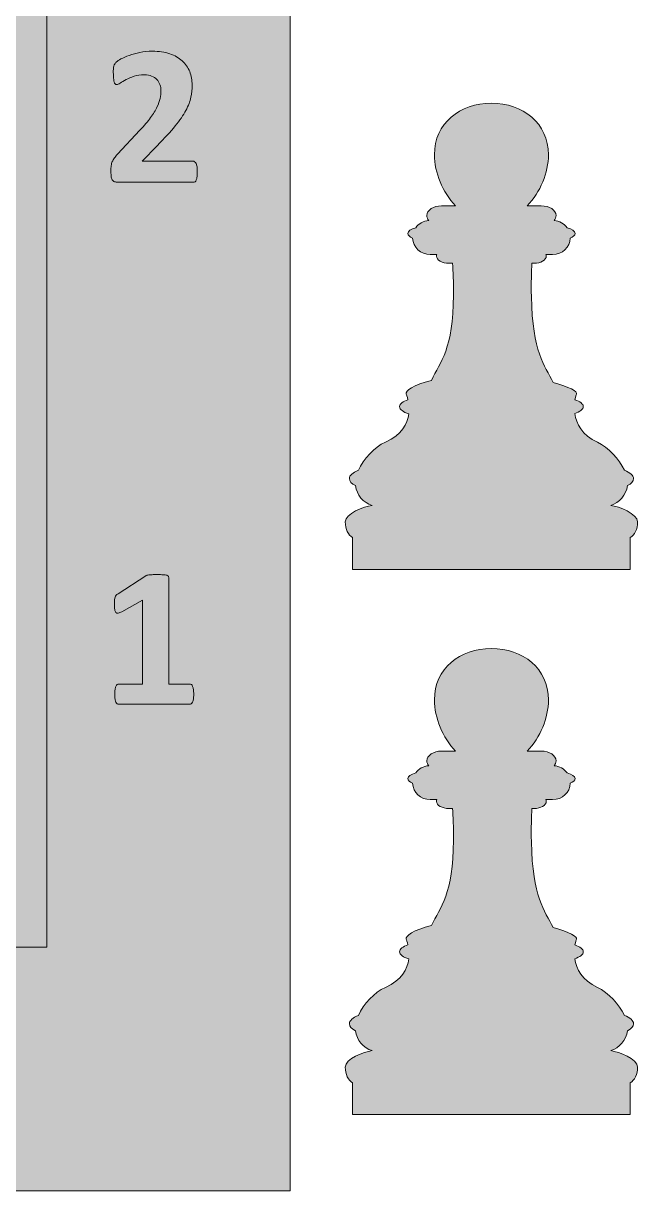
# Model space of a CAD drawing. Header units: inches. Extents: x 492 to 1331, y -1203 to -612.
# Drawn here: x 1050.2 to 1126.4, y -1202.9 to -1058 of the extents above; entities that cross this region are included whole.
import ezdxf

# ---------------------------------------------------------------- set-up
doc = ezdxf.new("R2010")
doc.units = ezdxf.units.IN
doc.header["$MEASUREMENT"] = 0
doc.layers.add('Layer 1', color=7, linetype='Continuous')

# ---------------------------------------------------------------- blocks, each defined once
blk = doc.blocks.new('block 4')
at = {"layer": 'Layer 1', "lineweight": 0}
for points, knots in [([(1071.77, -1076.44), (1071.77, -1076.68), (1071.76, -1076.89), (1071.74, -1077.05), (1071.72, -1077.22), (1071.69, -1077.36), (1071.65, -1077.47), (1071.61, -1077.58), (1071.55, -1077.65), (1071.49, -1077.7), (1071.42, -1077.74), (1071.35, -1077.76), (1071.27, -1077.76), (1071.27, -1077.76), (1062.07, -1077.76), (1062.07, -1077.76), (1061.89, -1077.76), (1061.74, -1077.75), (1061.61, -1077.72), (1061.47, -1077.68), (1061.37, -1077.62), (1061.28, -1077.52), (1061.2, -1077.43), (1061.14, -1077.29), (1061.1, -1077.11), (1061.07, -1076.93), (1061.05, -1076.69), (1061.05, -1076.41), (1061.05, -1076.13), (1061.06, -1075.9), (1061.09, -1075.71), (1061.11, -1075.51), (1061.16, -1075.34), (1061.22, -1075.19), (1061.29, -1075.04), (1061.37, -1074.89), (1061.48, -1074.74), (1061.58, -1074.6), (1061.71, -1074.44), (1061.88, -1074.27), (1061.88, -1074.27), (1064.64, -1071.3), (1064.64, -1071.3), (1065.2, -1070.73), (1065.64, -1070.2), (1065.98, -1069.73), (1066.32, -1069.25), (1066.58, -1068.82), (1066.77, -1068.43), (1066.96, -1068.04), (1067.09, -1067.68), (1067.16, -1067.35), (1067.23, -1067.02), (1067.26, -1066.71), (1067.26, -1066.41), (1067.26, -1066.14), (1067.22, -1065.88), (1067.13, -1065.64), (1067.05, -1065.4), (1066.92, -1065.18), (1066.75, -1065), (1066.58, -1064.82), (1066.37, -1064.68), (1066.11, -1064.58), (1065.86, -1064.47), (1065.56, -1064.42), (1065.21, -1064.42), (1064.73, -1064.42), (1064.3, -1064.48), (1063.92, -1064.61), (1063.55, -1064.73), (1063.22, -1064.87), (1062.93, -1065.02), (1062.65, -1065.17), (1062.41, -1065.31), (1062.22, -1065.44), (1062.03, -1065.57), (1061.89, -1065.63), (1061.78, -1065.63), (1061.7, -1065.63), (1061.64, -1065.61), (1061.59, -1065.56), (1061.53, -1065.51), (1061.49, -1065.43), (1061.46, -1065.31), (1061.42, -1065.2), (1061.4, -1065.04), (1061.38, -1064.85), (1061.36, -1064.66), (1061.35, -1064.42), (1061.35, -1064.14), (1061.35, -1063.95), (1061.35, -1063.79), (1061.36, -1063.66), (1061.38, -1063.54), (1061.39, -1063.42), (1061.42, -1063.33), (1061.44, -1063.23), (1061.48, -1063.15), (1061.52, -1063.08), (1061.56, -1063.01), (1061.63, -1062.93), (1061.73, -1062.83), (1061.84, -1062.73), (1062.03, -1062.6), (1062.3, -1062.45), (1062.58, -1062.3), (1062.92, -1062.15), (1063.32, -1062.01), (1063.73, -1061.86), (1064.17, -1061.74), (1064.66, -1061.64), (1065.14, -1061.54), (1065.65, -1061.49), (1066.18, -1061.49), (1067.01, -1061.49), (1067.73, -1061.6), (1068.36, -1061.81), (1068.98, -1062.02), (1069.49, -1062.31), (1069.91, -1062.69), (1070.32, -1063.06), (1070.63, -1063.51), (1070.83, -1064.02), (1071.03, -1064.54), (1071.13, -1065.09), (1071.13, -1065.68), (1071.13, -1066.2), (1071.08, -1066.71), (1070.98, -1067.21), (1070.88, -1067.72), (1070.68, -1068.26), (1070.36, -1068.84), (1070.05, -1069.42), (1069.61, -1070.06), (1069.04, -1070.77), (1068.47, -1071.47), (1067.72, -1072.29), (1066.78, -1073.22), (1066.78, -1073.22), (1064.92, -1075.13), (1064.92, -1075.13), (1064.92, -1075.13), (1071.22, -1075.13), (1071.22, -1075.13), (1071.3, -1075.13), (1071.37, -1075.16), (1071.44, -1075.21), (1071.51, -1075.26), (1071.57, -1075.33), (1071.62, -1075.44), (1071.67, -1075.54), (1071.71, -1075.67), (1071.74, -1075.84), (1071.76, -1076.01), (1071.77, -1076.21), (1071.77, -1076.44)], [0, 0, 0, 0, 1, 1, 1, 2, 2, 2, 3, 3, 3, 4, 4, 4, 5, 5, 5, 6, 6, 6, 7, 7, 7, 8, 8, 8, 9, 9, 9, 10, 10, 10, 11, 11, 11, 12, 12, 12, 13, 13, 13, 14, 14, 14, 15, 15, 15, 16, 16, 16, 17, 17, 17, 18, 18, 18, 19, 19, 19, 20, 20, 20, 21, 21, 21, 22, 22, 22, 23, 23, 23, 24, 24, 24, 25, 25, 25, 26, 26, 26, 27, 27, 27, 28, 28, 28, 29, 29, 29, 30, 30, 30, 31, 31, 31, 32, 32, 32, 33, 33, 33, 34, 34, 34, 35, 35, 35, 36, 36, 36, 37, 37, 37, 38, 38, 38, 39, 39, 39, 40, 40, 40, 41, 41, 41, 42, 42, 42, 43, 43, 43, 44, 44, 44, 45, 45, 45, 46, 46, 46, 47, 47, 47, 48, 48, 48, 49, 49, 49, 50, 50, 50, 51, 51, 51, 52, 52, 52, 52]), ([(1071.33, -1141.31), (1071.33, -1141.54), (1071.32, -1141.74), (1071.29, -1141.9), (1071.27, -1142.06), (1071.23, -1142.19), (1071.19, -1142.28), (1071.14, -1142.38), (1071.09, -1142.44), (1071.03, -1142.49), (1070.97, -1142.53), (1070.91, -1142.55), (1070.83, -1142.55), (1070.83, -1142.55), (1062.01, -1142.55), (1062.01, -1142.55), (1061.95, -1142.55), (1061.88, -1142.53), (1061.83, -1142.49), (1061.77, -1142.44), (1061.72, -1142.38), (1061.67, -1142.28), (1061.63, -1142.19), (1061.59, -1142.06), (1061.57, -1141.9), (1061.54, -1141.74), (1061.53, -1141.54), (1061.53, -1141.31), (1061.53, -1141.07), (1061.54, -1140.87), (1061.56, -1140.71), (1061.58, -1140.55), (1061.62, -1140.42), (1061.66, -1140.32), (1061.71, -1140.22), (1061.76, -1140.15), (1061.81, -1140.11), (1061.87, -1140.06), (1061.94, -1140.04), (1062.01, -1140.04), (1062.01, -1140.04), (1064.99, -1140.04), (1064.99, -1140.04), (1064.99, -1140.04), (1064.99, -1129.64), (1064.99, -1129.64), (1064.99, -1129.64), (1062.42, -1131.06), (1062.42, -1131.06), (1062.23, -1131.15), (1062.08, -1131.2), (1061.96, -1131.23), (1061.84, -1131.25), (1061.74, -1131.22), (1061.67, -1131.15), (1061.6, -1131.08), (1061.56, -1130.96), (1061.53, -1130.79), (1061.51, -1130.61), (1061.49, -1130.37), (1061.49, -1130.06), (1061.49, -1129.86), (1061.5, -1129.7), (1061.51, -1129.57), (1061.51, -1129.44), (1061.53, -1129.33), (1061.57, -1129.24), (1061.6, -1129.15), (1061.65, -1129.08), (1061.7, -1129.02), (1061.76, -1128.96), (1061.84, -1128.9), (1061.94, -1128.83), (1061.94, -1128.83), (1065.37, -1126.61), (1065.37, -1126.61), (1065.41, -1126.58), (1065.47, -1126.55), (1065.53, -1126.53), (1065.59, -1126.51), (1065.67, -1126.49), (1065.77, -1126.48), (1065.87, -1126.47), (1066, -1126.46), (1066.16, -1126.46), (1066.32, -1126.45), (1066.53, -1126.45), (1066.78, -1126.45), (1067.09, -1126.45), (1067.35, -1126.46), (1067.54, -1126.47), (1067.73, -1126.48), (1067.88, -1126.5), (1067.98, -1126.53), (1068.08, -1126.56), (1068.14, -1126.6), (1068.18, -1126.65), (1068.21, -1126.7), (1068.23, -1126.76), (1068.23, -1126.83), (1068.23, -1126.83), (1068.23, -1140.04), (1068.23, -1140.04), (1068.23, -1140.04), (1070.83, -1140.04), (1070.83, -1140.04), (1070.91, -1140.04), (1070.98, -1140.06), (1071.04, -1140.11), (1071.1, -1140.15), (1071.15, -1140.22), (1071.2, -1140.32), (1071.24, -1140.42), (1071.28, -1140.55), (1071.3, -1140.71), (1071.32, -1140.87), (1071.33, -1141.07), (1071.33, -1141.31)], [0, 0, 0, 0, 1, 1, 1, 2, 2, 2, 3, 3, 3, 4, 4, 4, 5, 5, 5, 6, 6, 6, 7, 7, 7, 8, 8, 8, 9, 9, 9, 10, 10, 10, 11, 11, 11, 12, 12, 12, 13, 13, 13, 14, 14, 14, 15, 15, 15, 16, 16, 16, 17, 17, 17, 18, 18, 18, 19, 19, 19, 20, 20, 20, 21, 21, 21, 22, 22, 22, 23, 23, 23, 24, 24, 24, 25, 25, 25, 26, 26, 26, 27, 27, 27, 28, 28, 28, 29, 29, 29, 30, 30, 30, 31, 31, 31, 32, 32, 32, 33, 33, 33, 34, 34, 34, 35, 35, 35, 36, 36, 36, 37, 37, 37, 38, 38, 38, 39, 39, 39, 39])]:
    blk.add_open_spline(points, degree=3, knots=knots, dxfattribs=at)

msp = doc.modelspace()

# ---------------------------------------------------------------- hatches: boundary and pattern name
at = {"layer": 'Layer 1'}
h = msp.add_hatch(color=250, dxfattribs=at)
h.dxf.hatch_style = 2
h.paths.add_polyline_path([(1083.3, -1202.91), (492.4, -1202.91), (492.4, -612.01), (1083.3, -612.01)])
h = msp.add_hatch(color=7, dxfattribs=at)
h.dxf.hatch_style = 2
edge = h.paths.add_edge_path()
edge.add_spline(control_points=[(1126.44, -1119.92), (1126.44, -1118.88), (1124.12, -1118.01), (1123.1, -1117.86), (1124.19, -1117.53), (1125.02, -1116.57), (1125.17, -1115.41), (1125.65, -1115.16), (1125.93, -1114.86), (1125.93, -1114.54), (1125.93, -1114.14), (1125.51, -1113.78), (1124.8, -1113.5), (1124.16, -1112.12), (1122.81, -1110.68), (1121.46, -1110.02), (1119.52, -1109.14), (1118.82, -1107.71), (1118.64, -1106.46), (1119.28, -1106.25), (1119.69, -1105.94), (1119.69, -1105.6), (1119.69, -1105.27), (1119.29, -1104.96), (1118.66, -1104.75), (1118.73, -1104.37), (1118.82, -1104.11), (1118.86, -1104.04), (1119.03, -1103.76), (1117.95, -1103.13), (1115.94, -1102.59), (1114.91, -1100.46), (1113.38, -1098.87), (1113.25, -1091.94), (1113.22, -1090.19), (1113.25, -1088.84), (1113.32, -1087.81), (1113.32, -1087.81), (1113.55, -1087.81), (1113.55, -1087.81), (1114.41, -1087.81), (1115.1, -1087.42), (1115.1, -1086.93), (1115.1, -1086.86), (1115.09, -1086.79), (1115.06, -1086.72), (1115.06, -1086.72), (1115.89, -1086.72), (1115.89, -1086.72), (1117.08, -1086.72), (1118.04, -1085.81), (1118.08, -1084.68), (1118.44, -1084.53), (1118.67, -1084.33), (1118.67, -1084.11), (1118.67, -1083.82), (1118.28, -1083.56), (1117.69, -1083.4), (1117.33, -1082.9), (1116.74, -1082.55), (1116.06, -1082.5), (1116.22, -1082.32), (1116.31, -1082.12), (1116.31, -1081.89), (1116.31, -1081.22), (1115.49, -1080.68), (1114.48, -1080.68), (1114.48, -1080.68), (1112.74, -1080.68), (1112.74, -1080.68), (1114.35, -1078.99), (1115.37, -1076.56), (1115.37, -1074.34), (1115.37, -1070.43), (1112.2, -1067.95), (1108.29, -1067.95), (1104.38, -1067.95), (1101.21, -1070.43), (1101.21, -1074.34), (1101.21, -1076.56), (1102.23, -1078.99), (1103.84, -1080.68), (1103.84, -1080.68), (1102.1, -1080.68), (1102.1, -1080.68), (1101.09, -1080.68), (1100.27, -1081.22), (1100.27, -1081.89), (1100.27, -1082.12), (1100.36, -1082.32), (1100.52, -1082.5), (1099.84, -1082.55), (1099.25, -1082.9), (1098.89, -1083.4), (1098.3, -1083.56), (1097.91, -1083.82), (1097.91, -1084.11), (1097.91, -1084.33), (1098.14, -1084.53), (1098.5, -1084.68), (1098.54, -1085.81), (1099.5, -1086.72), (1100.69, -1086.72), (1100.69, -1086.72), (1101.52, -1086.72), (1101.52, -1086.72), (1101.49, -1086.79), (1101.47, -1086.86), (1101.47, -1086.93), (1101.47, -1087.42), (1102.17, -1087.81), (1103.03, -1087.81), (1103.03, -1087.81), (1103.45, -1087.81), (1103.45, -1087.81), (1103.54, -1088.81), (1103.59, -1090.11), (1103.58, -1091.78), (1103.55, -1098.43), (1101.96, -1100.07), (1100.83, -1102.34), (1098.62, -1102.9), (1097.52, -1103.64), (1097.72, -1104.04), (1097.75, -1104.11), (1097.85, -1104.37), (1097.93, -1104.75), (1097.29, -1104.96), (1096.89, -1105.26), (1096.89, -1105.6), (1096.89, -1105.96), (1097.33, -1106.28), (1098.03, -1106.49), (1097.87, -1107.71), (1097.18, -1109.11), (1095.12, -1110.02), (1093.76, -1110.61), (1092.41, -1112.1), (1091.77, -1113.5), (1091.07, -1113.78), (1090.65, -1114.14), (1090.65, -1114.54), (1090.65, -1114.86), (1090.93, -1115.16), (1091.41, -1115.41), (1091.56, -1116.57), (1092.39, -1117.53), (1093.48, -1117.86), (1092.46, -1118.01), (1090.14, -1118.88), (1090.14, -1119.92), (1090.14, -1120.8), (1090.52, -1121.55), (1091.05, -1121.86), (1091.05, -1121.86), (1091.05, -1125.8), (1091.05, -1125.8), (1091.05, -1125.8), (1125.53, -1125.8), (1125.53, -1125.8), (1125.53, -1125.8), (1125.53, -1121.86), (1125.53, -1121.86), (1126.06, -1121.55), (1126.44, -1120.8), (1126.44, -1119.92)], knot_values=[0, 0, 0, 0, 1, 1, 1, 2, 2, 2, 3, 3, 3, 4, 4, 4, 5, 5, 5, 6, 6, 6, 7, 7, 7, 8, 8, 8, 9, 9, 9, 10, 10, 10, 11, 11, 11, 12, 12, 12, 13, 13, 13, 14, 14, 14, 15, 15, 15, 16, 16, 16, 17, 17, 17, 18, 18, 18, 19, 19, 19, 20, 20, 20, 21, 21, 21, 22, 22, 22, 23, 23, 23, 24, 24, 24, 25, 25, 25, 26, 26, 26, 27, 27, 27, 28, 28, 28, 29, 29, 29, 30, 30, 30, 31, 31, 31, 32, 32, 32, 33, 33, 33, 34, 34, 34, 35, 35, 35, 36, 36, 36, 37, 37, 37, 38, 38, 38, 39, 39, 39, 40, 40, 40, 41, 41, 41, 42, 42, 42, 43, 43, 43, 44, 44, 44, 45, 45, 45, 46, 46, 46, 47, 47, 47, 48, 48, 48, 49, 49, 49, 50, 50, 50, 51, 51, 51, 52, 52, 52, 53, 53, 53, 54, 54, 54, 55, 55, 55, 55], degree=3, periodic=1)
h = msp.add_hatch(color=7, dxfattribs=at)
h.dxf.hatch_style = 2
edge = h.paths.add_edge_path()
edge.add_spline(control_points=[(1126.44, -1187.59), (1126.44, -1186.54), (1124.12, -1185.68), (1123.1, -1185.53), (1124.19, -1185.19), (1125.02, -1184.24), (1125.17, -1183.08), (1125.65, -1182.82), (1125.93, -1182.52), (1125.93, -1182.2), (1125.93, -1181.81), (1125.51, -1181.44), (1124.8, -1181.16), (1124.16, -1179.79), (1122.81, -1178.34), (1121.46, -1177.68), (1119.51, -1176.8), (1118.82, -1175.37), (1118.64, -1174.13), (1119.28, -1173.91), (1119.69, -1173.61), (1119.69, -1173.27), (1119.69, -1172.93), (1119.29, -1172.63), (1118.66, -1172.42), (1118.73, -1172.03), (1118.82, -1171.77), (1118.86, -1171.7), (1119.03, -1171.42), (1117.95, -1170.8), (1115.94, -1170.25), (1114.91, -1168.13), (1113.38, -1166.54), (1113.25, -1159.61), (1113.22, -1157.86), (1113.25, -1156.51), (1113.32, -1155.48), (1113.32, -1155.48), (1113.55, -1155.48), (1113.55, -1155.48), (1114.41, -1155.48), (1115.1, -1155.08), (1115.1, -1154.6), (1115.1, -1154.52), (1115.09, -1154.45), (1115.06, -1154.38), (1115.06, -1154.38), (1115.89, -1154.38), (1115.89, -1154.38), (1117.08, -1154.38), (1118.04, -1153.48), (1118.08, -1152.35), (1118.44, -1152.19), (1118.67, -1151.99), (1118.67, -1151.77), (1118.67, -1151.48), (1118.28, -1151.23), (1117.69, -1151.07), (1117.33, -1150.56), (1116.73, -1150.22), (1116.06, -1150.17), (1116.22, -1149.99), (1116.31, -1149.78), (1116.31, -1149.56), (1116.31, -1148.89), (1115.49, -1148.35), (1114.48, -1148.35), (1114.48, -1148.35), (1112.74, -1148.35), (1112.74, -1148.35), (1114.35, -1146.66), (1115.37, -1144.23), (1115.37, -1142), (1115.37, -1138.09), (1112.2, -1135.62), (1108.29, -1135.62), (1104.38, -1135.62), (1101.21, -1138.09), (1101.21, -1142), (1101.21, -1144.23), (1102.23, -1146.66), (1103.83, -1148.35), (1103.83, -1148.35), (1102.1, -1148.35), (1102.1, -1148.35), (1101.09, -1148.35), (1100.27, -1148.89), (1100.27, -1149.56), (1100.27, -1149.78), (1100.36, -1149.99), (1100.52, -1150.17), (1099.84, -1150.22), (1099.25, -1150.56), (1098.89, -1151.07), (1098.3, -1151.23), (1097.91, -1151.48), (1097.91, -1151.77), (1097.91, -1151.99), (1098.14, -1152.19), (1098.5, -1152.35), (1098.54, -1153.48), (1099.5, -1154.38), (1100.69, -1154.38), (1100.69, -1154.38), (1101.52, -1154.38), (1101.52, -1154.38), (1101.49, -1154.45), (1101.47, -1154.52), (1101.47, -1154.6), (1101.47, -1155.08), (1102.17, -1155.48), (1103.03, -1155.48), (1103.03, -1155.48), (1103.45, -1155.48), (1103.45, -1155.48), (1103.54, -1156.48), (1103.59, -1157.77), (1103.58, -1159.44), (1103.55, -1166.09), (1101.96, -1167.74), (1100.83, -1170), (1098.62, -1170.56), (1097.52, -1171.31), (1097.72, -1171.7), (1097.75, -1171.77), (1097.85, -1172.03), (1097.93, -1172.41), (1097.29, -1172.62), (1096.89, -1172.93), (1096.89, -1173.27), (1096.89, -1173.62), (1097.33, -1173.94), (1098.03, -1174.15), (1097.87, -1175.37), (1097.18, -1176.78), (1095.12, -1177.68), (1093.76, -1178.28), (1092.41, -1179.76), (1091.77, -1181.16), (1091.07, -1181.45), (1090.65, -1181.81), (1090.65, -1182.2), (1090.65, -1182.52), (1090.93, -1182.82), (1091.41, -1183.08), (1091.56, -1184.24), (1092.39, -1185.19), (1093.48, -1185.53), (1092.46, -1185.68), (1090.14, -1186.54), (1090.14, -1187.59), (1090.14, -1188.47), (1090.52, -1189.22), (1091.05, -1189.52), (1091.05, -1189.52), (1091.05, -1193.46), (1091.05, -1193.46), (1091.05, -1193.46), (1125.53, -1193.46), (1125.53, -1193.46), (1125.53, -1193.46), (1125.53, -1189.52), (1125.53, -1189.52), (1126.06, -1189.22), (1126.44, -1188.47), (1126.44, -1187.59)], knot_values=[0, 0, 0, 0, 1, 1, 1, 2, 2, 2, 3, 3, 3, 4, 4, 4, 5, 5, 5, 6, 6, 6, 7, 7, 7, 8, 8, 8, 9, 9, 9, 10, 10, 10, 11, 11, 11, 12, 12, 12, 13, 13, 13, 14, 14, 14, 15, 15, 15, 16, 16, 16, 17, 17, 17, 18, 18, 18, 19, 19, 19, 20, 20, 20, 21, 21, 21, 22, 22, 22, 23, 23, 23, 24, 24, 24, 25, 25, 25, 26, 26, 26, 27, 27, 27, 28, 28, 28, 29, 29, 29, 30, 30, 30, 31, 31, 31, 32, 32, 32, 33, 33, 33, 34, 34, 34, 35, 35, 35, 36, 36, 36, 37, 37, 37, 38, 38, 38, 39, 39, 39, 40, 40, 40, 41, 41, 41, 42, 42, 42, 43, 43, 43, 44, 44, 44, 45, 45, 45, 46, 46, 46, 47, 47, 47, 48, 48, 48, 49, 49, 49, 50, 50, 50, 51, 51, 51, 52, 52, 52, 53, 53, 53, 54, 54, 54, 55, 55, 55, 55], degree=3, periodic=1)

# ---------------------------------------------------------------- linework, layer by layer
at = {"layer": 'Layer 1', "lineweight": 0}
for points in [[(1083.3, -1202.91), (492.4, -1202.91), (492.4, -612.01), (1083.3, -612.01), (1083.3, -1202.91)], [(1053.09, -1172.7), (522.61, -1172.7), (522.61, -642.21), (1053.09, -642.21), (1053.09, -1172.7)]]:
    msp.add_lwpolyline(points, dxfattribs=at)
for points in [[(1126.44, -1119.92), (1126.44, -1118.88), (1124.12, -1118.01), (1123.1, -1117.86), (1124.19, -1117.53), (1125.02, -1116.57), (1125.17, -1115.41), (1125.65, -1115.16), (1125.93, -1114.86), (1125.93, -1114.54), (1125.93, -1114.14), (1125.51, -1113.78), (1124.8, -1113.5), (1124.16, -1112.12), (1122.81, -1110.68), (1121.46, -1110.02), (1119.52, -1109.14), (1118.82, -1107.71), (1118.64, -1106.46), (1119.28, -1106.25), (1119.69, -1105.94), (1119.69, -1105.6), (1119.69, -1105.27), (1119.29, -1104.96), (1118.66, -1104.75), (1118.73, -1104.37), (1118.82, -1104.11), (1118.86, -1104.04), (1119.03, -1103.76), (1117.95, -1103.13), (1115.94, -1102.59), (1114.91, -1100.46), (1113.38, -1098.87), (1113.25, -1091.94), (1113.22, -1090.19), (1113.25, -1088.84), (1113.32, -1087.81), (1113.32, -1087.81), (1113.55, -1087.81), (1113.55, -1087.81), (1114.41, -1087.81), (1115.1, -1087.42), (1115.1, -1086.93), (1115.1, -1086.86), (1115.09, -1086.79), (1115.06, -1086.72), (1115.06, -1086.72), (1115.89, -1086.72), (1115.89, -1086.72), (1117.08, -1086.72), (1118.04, -1085.81), (1118.08, -1084.68), (1118.44, -1084.53), (1118.67, -1084.33), (1118.67, -1084.11), (1118.67, -1083.82), (1118.28, -1083.56), (1117.69, -1083.4), (1117.33, -1082.9), (1116.74, -1082.55), (1116.06, -1082.5), (1116.22, -1082.32), (1116.31, -1082.12), (1116.31, -1081.89), (1116.31, -1081.22), (1115.49, -1080.68), (1114.48, -1080.68), (1114.48, -1080.68), (1112.74, -1080.68), (1112.74, -1080.68), (1114.35, -1078.99), (1115.37, -1076.56), (1115.37, -1074.34), (1115.37, -1070.43), (1112.2, -1067.95), (1108.29, -1067.95), (1104.38, -1067.95), (1101.21, -1070.43), (1101.21, -1074.34), (1101.21, -1076.56), (1102.23, -1078.99), (1103.84, -1080.68), (1103.84, -1080.68), (1102.1, -1080.68), (1102.1, -1080.68), (1101.09, -1080.68), (1100.27, -1081.22), (1100.27, -1081.89), (1100.27, -1082.12), (1100.36, -1082.32), (1100.52, -1082.5), (1099.84, -1082.55), (1099.25, -1082.9), (1098.89, -1083.4), (1098.3, -1083.56), (1097.91, -1083.82), (1097.91, -1084.11), (1097.91, -1084.33), (1098.14, -1084.53), (1098.5, -1084.68), (1098.54, -1085.81), (1099.5, -1086.72), (1100.69, -1086.72), (1100.69, -1086.72), (1101.52, -1086.72), (1101.52, -1086.72), (1101.49, -1086.79), (1101.47, -1086.86), (1101.47, -1086.93), (1101.47, -1087.42), (1102.17, -1087.81), (1103.03, -1087.81), (1103.03, -1087.81), (1103.45, -1087.81), (1103.45, -1087.81), (1103.54, -1088.81), (1103.59, -1090.11), (1103.58, -1091.78), (1103.55, -1098.43), (1101.96, -1100.07), (1100.83, -1102.34), (1098.62, -1102.9), (1097.52, -1103.64), (1097.72, -1104.04), (1097.75, -1104.11), (1097.85, -1104.37), (1097.93, -1104.75), (1097.29, -1104.96), (1096.89, -1105.26), (1096.89, -1105.6), (1096.89, -1105.96), (1097.33, -1106.28), (1098.03, -1106.49), (1097.87, -1107.71), (1097.18, -1109.11), (1095.12, -1110.02), (1093.76, -1110.61), (1092.41, -1112.1), (1091.77, -1113.5), (1091.07, -1113.78), (1090.65, -1114.14), (1090.65, -1114.54), (1090.65, -1114.86), (1090.93, -1115.16), (1091.41, -1115.41), (1091.56, -1116.57), (1092.39, -1117.53), (1093.48, -1117.86), (1092.46, -1118.01), (1090.14, -1118.88), (1090.14, -1119.92), (1090.14, -1120.8), (1090.52, -1121.55), (1091.05, -1121.86), (1091.05, -1121.86), (1091.05, -1125.8), (1091.05, -1125.8), (1091.05, -1125.8), (1125.53, -1125.8), (1125.53, -1125.8), (1125.53, -1125.8), (1125.53, -1121.86), (1125.53, -1121.86), (1126.06, -1121.55), (1126.44, -1120.8), (1126.44, -1119.92)], [(1126.44, -1187.59), (1126.44, -1186.54), (1124.12, -1185.68), (1123.1, -1185.53), (1124.19, -1185.19), (1125.02, -1184.24), (1125.17, -1183.08), (1125.65, -1182.82), (1125.93, -1182.52), (1125.93, -1182.2), (1125.93, -1181.81), (1125.51, -1181.44), (1124.8, -1181.16), (1124.16, -1179.79), (1122.81, -1178.34), (1121.46, -1177.68), (1119.51, -1176.8), (1118.82, -1175.37), (1118.64, -1174.13), (1119.28, -1173.91), (1119.69, -1173.61), (1119.69, -1173.27), (1119.69, -1172.93), (1119.29, -1172.63), (1118.66, -1172.42), (1118.73, -1172.03), (1118.82, -1171.77), (1118.86, -1171.7), (1119.03, -1171.42), (1117.95, -1170.8), (1115.94, -1170.25), (1114.91, -1168.13), (1113.38, -1166.54), (1113.25, -1159.61), (1113.22, -1157.86), (1113.25, -1156.51), (1113.32, -1155.48), (1113.32, -1155.48), (1113.55, -1155.48), (1113.55, -1155.48), (1114.41, -1155.48), (1115.1, -1155.08), (1115.1, -1154.6), (1115.1, -1154.52), (1115.09, -1154.45), (1115.06, -1154.38), (1115.06, -1154.38), (1115.89, -1154.38), (1115.89, -1154.38), (1117.08, -1154.38), (1118.04, -1153.48), (1118.08, -1152.35), (1118.44, -1152.19), (1118.67, -1151.99), (1118.67, -1151.77), (1118.67, -1151.48), (1118.28, -1151.23), (1117.69, -1151.07), (1117.33, -1150.56), (1116.73, -1150.22), (1116.06, -1150.17), (1116.22, -1149.99), (1116.31, -1149.78), (1116.31, -1149.56), (1116.31, -1148.89), (1115.49, -1148.35), (1114.48, -1148.35), (1114.48, -1148.35), (1112.74, -1148.35), (1112.74, -1148.35), (1114.35, -1146.66), (1115.37, -1144.23), (1115.37, -1142), (1115.37, -1138.09), (1112.2, -1135.62), (1108.29, -1135.62), (1104.38, -1135.62), (1101.21, -1138.09), (1101.21, -1142), (1101.21, -1144.23), (1102.23, -1146.66), (1103.83, -1148.35), (1103.83, -1148.35), (1102.1, -1148.35), (1102.1, -1148.35), (1101.09, -1148.35), (1100.27, -1148.89), (1100.27, -1149.56), (1100.27, -1149.78), (1100.36, -1149.99), (1100.52, -1150.17), (1099.84, -1150.22), (1099.25, -1150.56), (1098.89, -1151.07), (1098.3, -1151.23), (1097.91, -1151.48), (1097.91, -1151.77), (1097.91, -1151.99), (1098.14, -1152.19), (1098.5, -1152.35), (1098.54, -1153.48), (1099.5, -1154.38), (1100.69, -1154.38), (1100.69, -1154.38), (1101.52, -1154.38), (1101.52, -1154.38), (1101.49, -1154.45), (1101.47, -1154.52), (1101.47, -1154.6), (1101.47, -1155.08), (1102.17, -1155.48), (1103.03, -1155.48), (1103.03, -1155.48), (1103.45, -1155.48), (1103.45, -1155.48), (1103.54, -1156.48), (1103.59, -1157.77), (1103.58, -1159.44), (1103.55, -1166.09), (1101.96, -1167.74), (1100.83, -1170), (1098.62, -1170.56), (1097.52, -1171.31), (1097.72, -1171.7), (1097.75, -1171.77), (1097.85, -1172.03), (1097.93, -1172.41), (1097.29, -1172.62), (1096.89, -1172.93), (1096.89, -1173.27), (1096.89, -1173.62), (1097.33, -1173.94), (1098.03, -1174.15), (1097.87, -1175.37), (1097.18, -1176.78), (1095.12, -1177.68), (1093.76, -1178.28), (1092.41, -1179.76), (1091.77, -1181.16), (1091.07, -1181.45), (1090.65, -1181.81), (1090.65, -1182.2), (1090.65, -1182.52), (1090.93, -1182.82), (1091.41, -1183.08), (1091.56, -1184.24), (1092.39, -1185.19), (1093.48, -1185.53), (1092.46, -1185.68), (1090.14, -1186.54), (1090.14, -1187.59), (1090.14, -1188.47), (1090.52, -1189.22), (1091.05, -1189.52), (1091.05, -1189.52), (1091.05, -1193.46), (1091.05, -1193.46), (1091.05, -1193.46), (1125.53, -1193.46), (1125.53, -1193.46), (1125.53, -1193.46), (1125.53, -1189.52), (1125.53, -1189.52), (1126.06, -1189.22), (1126.44, -1188.47), (1126.44, -1187.59)]]:
    msp.add_open_spline(points, degree=3, knots=[0, 0, 0, 0, 1, 1, 1, 2, 2, 2, 3, 3, 3, 4, 4, 4, 5, 5, 5, 6, 6, 6, 7, 7, 7, 8, 8, 8, 9, 9, 9, 10, 10, 10, 11, 11, 11, 12, 12, 12, 13, 13, 13, 14, 14, 14, 15, 15, 15, 16, 16, 16, 17, 17, 17, 18, 18, 18, 19, 19, 19, 20, 20, 20, 21, 21, 21, 22, 22, 22, 23, 23, 23, 24, 24, 24, 25, 25, 25, 26, 26, 26, 27, 27, 27, 28, 28, 28, 29, 29, 29, 30, 30, 30, 31, 31, 31, 32, 32, 32, 33, 33, 33, 34, 34, 34, 35, 35, 35, 36, 36, 36, 37, 37, 37, 38, 38, 38, 39, 39, 39, 40, 40, 40, 41, 41, 41, 42, 42, 42, 43, 43, 43, 44, 44, 44, 45, 45, 45, 46, 46, 46, 47, 47, 47, 48, 48, 48, 49, 49, 49, 50, 50, 50, 51, 51, 51, 52, 52, 52, 53, 53, 53, 54, 54, 54, 55, 55, 55, 55], dxfattribs=at)

# ---------------------------------------------------------------- block references
at = {"layer": 'Layer 1'}
msp.add_blockref('block 4', (0, 0), dxfattribs=at)

doc.saveas('drawing.dxf')
